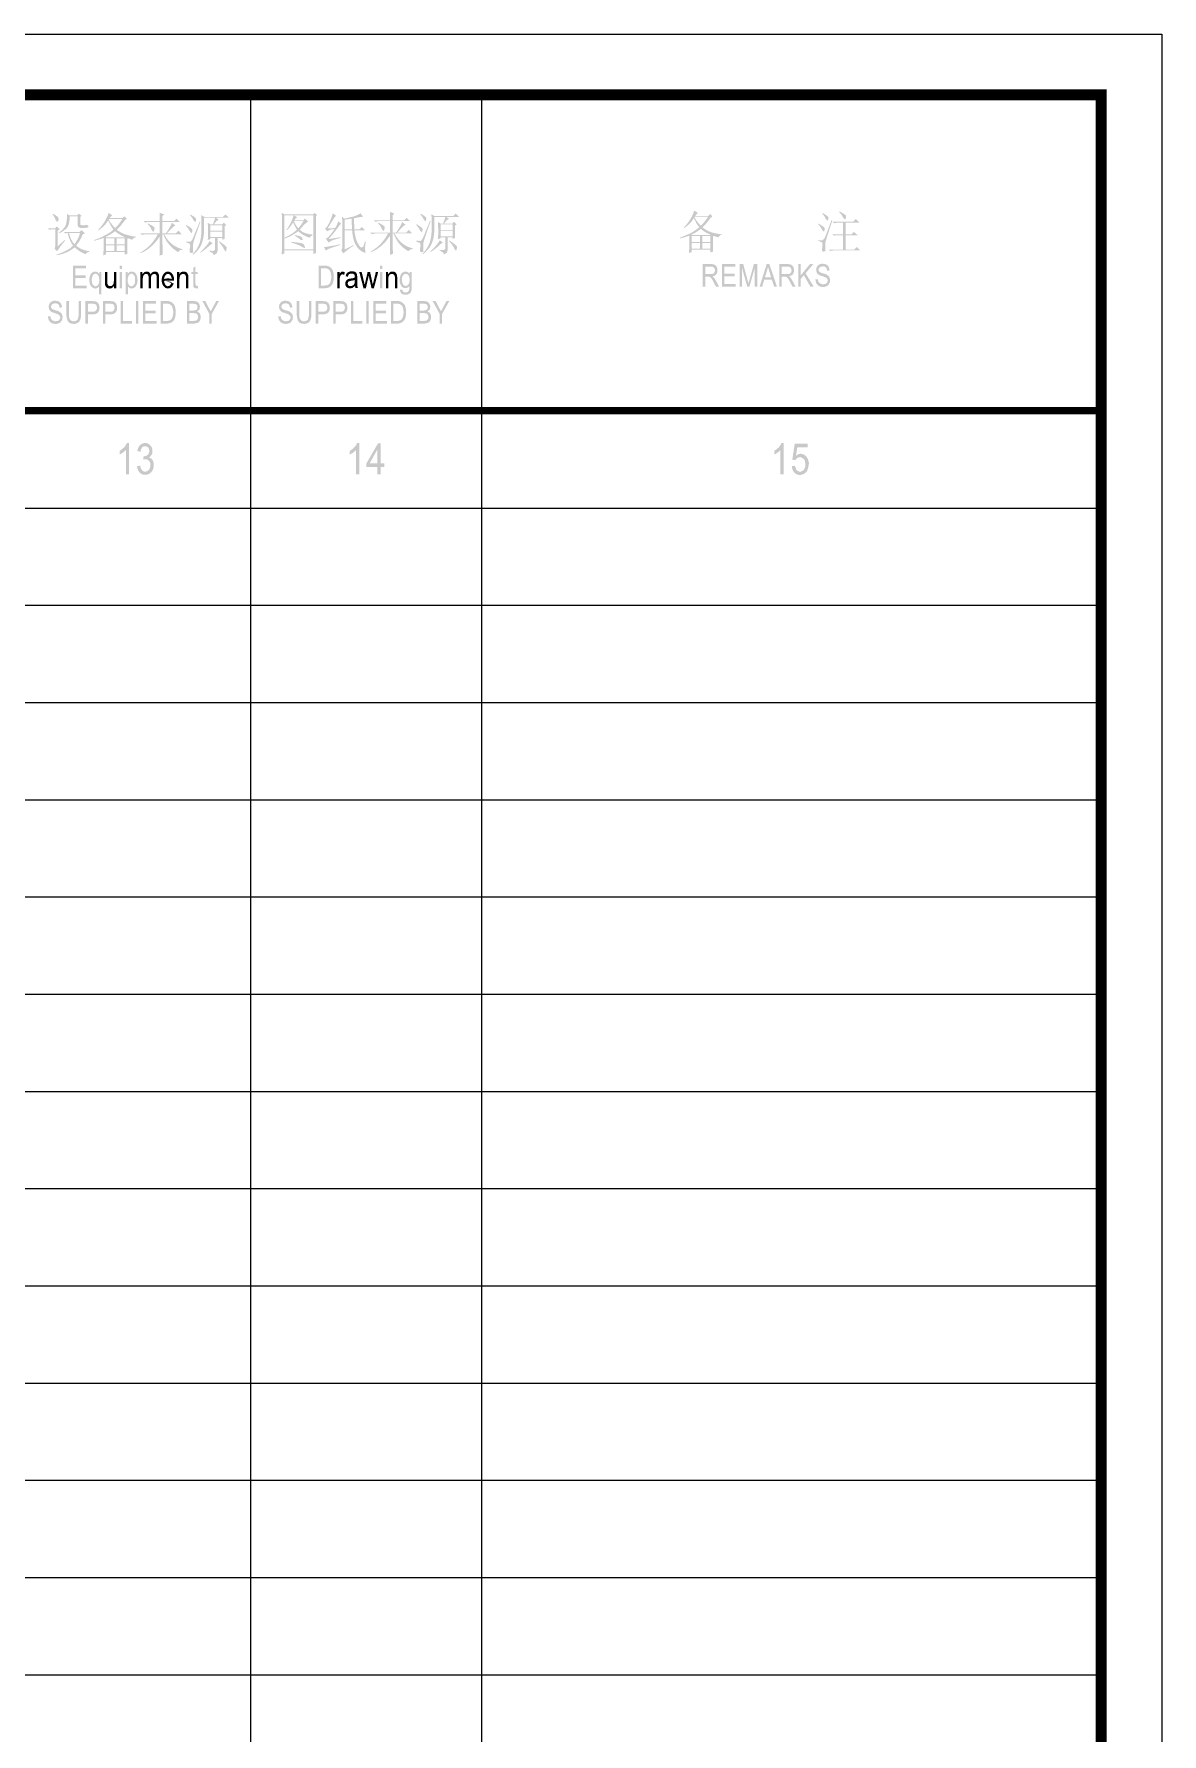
# Model space of a CAD drawing. Header units: millimetres. Extents: x -13522 to 42264, y -29520 to 1704.
# Drawn here: x 32978 to 42264, y -13807 to 180 of the extents above; entities that cross this region are included whole.
import ezdxf
from ezdxf.enums import TextEntityAlignment as Align

# ---------------------------------------------------------------- set-up
doc = ezdxf.new("R2010")
doc.units = ezdxf.units.MM
doc.layers.add('0DataFlow-NsEquipFrame', color=30, linetype='Continuous')
doc.styles.add('TitleText', font='arial.ttf')

# ---------------------------------------------------------------- blocks, each defined once
blk = doc.blocks.new('lowcasee')
h = blk.add_hatch(color=256)
edge = h.paths.add_edge_path()
edge.add_ellipse((0.15, 0.67), major_axis=(0, 0.699), ratio=0.736145, start_angle=265.2315, end_angle=607.6298)
edge.add_line((0.62, 0.4), (0.43, 0.43))
edge.add_ellipse((0.15, 0.67), major_axis=(0, 0.511), ratio=0.63735, start_angle=96.5356, end_angle=242.344, ccw=False)
edge.add_line((-0.18, 0.61), (0.66, 0.61))
edge = h.paths.add_edge_path(flags=16)
edge.add_ellipse((0.15, 0.67), major_axis=(0, 0.511), ratio=0.63735, start_angle=-75.3109, end_angle=75.3109, ccw=False)
edge.add_line((0.46, 0.8), (-0.17, 0.8))
blk = doc.blocks.new('lowcaset')
at = {"lineweight": 18}
blk.add_hatch(color=256, dxfattribs=at).paths.add_polyline_path([(0.23, 1.34), (0.04, 1.34), (0.04, 1.81), (-0.15, 1.67), (-0.15, 1.34), (-0.29, 1.34), (-0.29, 1.16), (-0.15, 1.16), (-0.15, 0.39), (-0.15, 0.35), (-0.14, 0.21), (-0.13, 0.13), (-0.12, 0.1), (-0.05, 0.02), (0.01, 0), (0.12, -0.02), (0.16, -0.02), (0.26, 0), (0.23, 0.2), (0.15, 0.19), (0.08, 0.21), (0.05, 0.26), (0.04, 0.38), (0.04, 1.16), (0.23, 1.16)])
blk = doc.blocks.new('lowcasen')
at = {"lineweight": 18}
blk.add_hatch(color=256, dxfattribs=at).paths.add_polyline_path([(0.19, 0.73), (0.19, 0.77), (0.21, 0.9), (0.24, 1.01), (0.28, 1.08), (0.31, 1.11), (0.4, 1.16), (0.5, 1.17), (0.54, 1.17), (0.63, 1.13), (0.65, 1.12), (0.71, 1.02), (0.73, 0.95), (0.73, 0.82), (0.73, 0), (0.93, 0), (0.93, 0.82), (0.92, 0.95), (0.92, 1.04), (0.9, 1.11), (0.85, 1.21), (0.82, 1.26), (0.73, 1.33), (0.64, 1.36), (0.54, 1.37), (0.5, 1.37), (0.4, 1.35), (0.31, 1.31), (0.24, 1.24), (0.17, 1.15), (0.17, 1.34), (0, 1.34), (0, 0), (0.19, 0)])
blk = doc.blocks.new('lowcasem')
at = {"lineweight": 18}
blk.add_hatch(color=256, dxfattribs=at).paths.add_polyline_path([(1.05, 1.15), (1.15, 1.17), (1.17, 1.17), (1.27, 1.14), (1.33, 1.04), (1.35, 0.98), (1.35, 0.84), (1.35, 0), (1.54, 0), (1.54, 0.92), (1.54, 0.94), (1.53, 1.07), (1.5, 1.18), (1.45, 1.26), (1.39, 1.32), (1.3, 1.36), (1.19, 1.37), (1.16, 1.37), (1.07, 1.35), (0.98, 1.3), (0.91, 1.23), (0.84, 1.14), (0.8, 1.23), (0.73, 1.31), (0.72, 1.32), (0.63, 1.36), (0.52, 1.37), (0.51, 1.37), (0.41, 1.35), (0.32, 1.31), (0.24, 1.24), (0.17, 1.15), (0.17, 1.34), (0, 1.34), (0, 0), (0.2, 0), (0.2, 0.69), (0.2, 0.75), (0.21, 0.88), (0.23, 0.98), (0.26, 1.04), (0.33, 1.12), (0.38, 1.15), (0.48, 1.17), (0.56, 1.16), (0.63, 1.1), (0.67, 1), (0.68, 0.87), (0.68, 0), (0.87, 0), (0.87, 0.78), (0.88, 0.88), (0.9, 1), (0.95, 1.08), (0.97, 1.1)])
blk = doc.blocks.new('lowcasep')
at = {"lineweight": 18}
h = blk.add_hatch(color=256, dxfattribs=at)
h.paths.add_polyline_path([(0.9, 1.11), (0.84, 1.21), (0.77, 1.28), (0.71, 1.32), (0.61, 1.36), (0.51, 1.37), (0.41, 1.36), (0.32, 1.32), (0.25, 1.26), (0.18, 1.17), (0.18, 1.34), (0, 1.34), (0, -0.51), (0.2, -0.51), (0.2, 0.14), (0.24, 0.09), (0.32, 0.02), (0.39, -0.01), (0.49, -0.03), (0.56, -0.02), (0.65, 0), (0.75, 0.06), (0.81, 0.12), (0.88, 0.2), (0.93, 0.31), (0.94, 0.33), (0.97, 0.44), (0.99, 0.55), (0.99, 0.68), (0.99, 0.68), (0.98, 0.81), (0.97, 0.92), (0.93, 1.03)])
h.paths.add_polyline_path([(0.73, 1.03), (0.76, 0.93), (0.79, 0.82), (0.79, 0.68), (0.79, 0.6), (0.78, 0.47), (0.75, 0.37), (0.7, 0.29), (0.66, 0.23), (0.58, 0.18), (0.48, 0.16), (0.43, 0.16), (0.34, 0.2), (0.27, 0.28), (0.25, 0.31), (0.21, 0.41), (0.18, 0.52), (0.18, 0.66), (0.18, 0.74), (0.2, 0.87), (0.23, 0.97), (0.27, 1.06), (0.32, 1.11), (0.4, 1.17), (0.49, 1.19), (0.54, 1.19), (0.63, 1.15), (0.7, 1.06)], flags=16)
blk = doc.blocks.new('lowcasei')
at = {"lineweight": 18}
h = blk.add_hatch(color=256, dxfattribs=at)
h.paths.add_polyline_path([(0.19, 1.34), (0, 1.34), (0, 0), (0.19, 0)])
h.paths.add_polyline_path([(0.19, 1.85), (0, 1.85), (0, 1.59), (0.19, 1.59)])
blk = doc.blocks.new('lowcaseu')
at = {"lineweight": 18}
blk.add_hatch(color=256, dxfattribs=at).paths.add_polyline_path([(-0.05, 1.34), (-0.24, 1.34), (-0.24, 0.51), (-0.24, 0.4), (-0.23, 0.3), (-0.22, 0.23), (-0.17, 0.13), (-0.13, 0.08), (-0.04, 0.01), (0.04, -0.02), (0.15, -0.03), (0.18, -0.03), (0.28, -0.01), (0.37, 0.04), (0.44, 0.1), (0.51, 0.2), (0.51, 0), (0.68, 0), (0.68, 1.34), (0.49, 1.34), (0.49, 0.62), (0.49, 0.59), (0.48, 0.46), (0.46, 0.36), (0.42, 0.3), (0.35, 0.22), (0.28, 0.18), (0.18, 0.17), (0.13, 0.17), (0.04, 0.22), (0.01, 0.25), (-0.04, 0.36), (-0.04, 0.36), (-0.05, 0.45), (-0.05, 0.6)])
blk = doc.blocks.new('lowcaseq')
at = {"lineweight": 18}
h = blk.add_hatch(color=256, dxfattribs=at)
h.paths.add_polyline_path([(0, 1.34), (-0.17, 1.34), (-0.17, 1.16), (-0.18, 1.16), (-0.24, 1.25), (-0.32, 1.32), (-0.41, 1.36), (-0.51, 1.37), (-0.57, 1.37), (-0.66, 1.34), (-0.75, 1.29), (-0.81, 1.24), (-0.88, 1.15), (-0.93, 1.04), (-0.93, 1.03), (-0.96, 0.92), (-0.98, 0.81), (-0.99, 0.68), (-0.98, 0.58), (-0.97, 0.45), (-0.94, 0.34), (-0.9, 0.25), (-0.84, 0.16), (-0.76, 0.08), (-0.68, 0.02), (-0.59, -0.02), (-0.49, -0.03), (-0.41, -0.02), (-0.32, 0.02), (-0.26, 0.06), (-0.19, 0.14), (-0.19, -0.51), (0, -0.51)])
h.paths.add_polyline_path([(-0.17, 0.65), (-0.18, 0.6), (-0.19, 0.47), (-0.22, 0.36), (-0.26, 0.28), (-0.3, 0.24), (-0.38, 0.18), (-0.48, 0.16), (-0.53, 0.16), (-0.62, 0.21), (-0.7, 0.29), (-0.72, 0.32), (-0.76, 0.42), (-0.78, 0.54), (-0.79, 0.67), (-0.79, 0.75), (-0.77, 0.88), (-0.74, 0.98), (-0.7, 1.07), (-0.67, 1.11), (-0.58, 1.17), (-0.49, 1.19), (-0.43, 1.18), (-0.34, 1.14), (-0.27, 1.06), (-0.24, 1.01), (-0.2, 0.91), (-0.18, 0.79)], flags=16)
blk = doc.blocks.new('upcasek')
blk.add_hatch(color=256).paths.add_polyline_path([(0.2, 1.85), (0, 1.85), (0, 0), (0.2, 0), (0.2, 0.64), (0.45, 0.94), (0.99, 0), (1.26, 0), (0.59, 1.1), (1.23, 1.85), (0.95, 1.85), (0.2, 0.93)])
blk = doc.blocks.new('upcasea')
h = blk.add_hatch(color=256)
h.paths.add_polyline_path([(0.8, 1.85), (0.58, 1.85), (0, 0), (0.21, 0), (0.37, 0.56), (1.01, 0.56), (1.19, 0), (1.42, 0)])
h.paths.add_polyline_path([(0.95, 0.76), (0.43, 0.76), (0.6, 1.3), (0.69, 1.62), (0.79, 1.27)], flags=16)
blk = doc.blocks.new('upcaser')
h = blk.add_hatch(color=256)
h.paths.add_polyline_path([(1.21, 1.34, 0.276716), (0.98, 1.8, 0.100846), (0.67, 1.85), (0, 1.85), (0, 0), (0.2, 0), (0.2, 0.82), (0.43, 0.82, -0.267774), (0.7, 0.69), (0.78, 0.57), (1.08, 0), (1.34, 0), (1.07, 0.5), (0.97, 0.67, 0.106923), (0.79, 0.84, 0.413625)])
h.paths.add_polyline_path([(0.2, 1.64), (0.68, 1.65, -0.261233), (0.96, 1.51, -0.325076), (0.92, 1.11, -0.175589), (0.64, 1.03), (0.2, 1.03)], flags=16)
blk = doc.blocks.new('Upcasey')
blk.add_hatch(color=256).paths.add_polyline_path([(0.79, 1.85), (0.56, 1.85), (0.11, 1), (-0.34, 1.86), (-0.58, 1.86), (0, 0.79), (0, 0), (0.2, 0), (0.2, 0.79)])
blk = doc.blocks.new('upcaseb')
at = {"lineweight": 18}
h = blk.add_hatch(color=256, dxfattribs=at)
h.paths.add_polyline_path([(1.07, 1.44), (1.01, 1.63), (0.99, 1.66), (0.84, 1.8), (0.79, 1.82), (0.57, 1.85), (0, 1.85), (0, 0), (0.58, 0), (0.71, 0.01), (0.89, 0.06), (0.95, 0.09), (1.08, 0.24), (1.11, 0.33), (1.15, 0.54), (1.14, 0.64), (1.07, 0.82), (1.03, 0.88), (0.86, 0.98), (0.88, 1), (1.02, 1.15), (1.04, 1.18), (1.07, 1.38)])
h.paths.add_polyline_path([(0.21, 1.63), (0.51, 1.63), (0.55, 1.63), (0.73, 1.61), (0.84, 1.52), (0.88, 1.35), (0.84, 1.18), (0.71, 1.09), (0.53, 1.07), (0.21, 1.07)], flags=16)
h.paths.add_polyline_path([(0.21, 0.86), (0.55, 0.86), (0.59, 0.86), (0.78, 0.82), (0.89, 0.71), (0.94, 0.54), (0.89, 0.35), (0.77, 0.24), (0.58, 0.22), (0.21, 0.22)], flags=16)
blk = doc.blocks.new('upcased')
h = blk.add_hatch(color=256)
h.paths.add_polyline_path([(0.55, 1.85), (0, 1.85), (0, 0), (0.55, 0, 0.388511), (1.22, 0.58, 0.108545), (1.22, 1.28, 0.388511)])
h.paths.add_polyline_path([(0.93, 0.4, -0.258847), (0.52, 0.22), (0.2, 0.22), (0.2, 1.63), (0.52, 1.63, -0.258847), (0.93, 1.45, -0.225946)], flags=16)
blk = doc.blocks.new('upcasee')
blk.add_hatch(color=256).paths.add_polyline_path([(0.2, 1.63), (1.09, 1.63), (1.09, 1.85), (0, 1.85), (0, 0), (1.13, 0), (1.13, 0.22), (0.2, 0.22), (0.2, 0.85), (1.04, 0.85), (1.04, 1.06), (0.2, 1.07)])
blk = doc.blocks.new('upcasei')
blk.add_hatch(color=256).paths.add_polyline_path([(0.2, 1.85), (0, 1.85), (0, 0), (0.2, 0)])
blk = doc.blocks.new('upcasel')
blk.add_hatch(color=256).paths.add_polyline_path([(0.2, 1.85), (0, 1.85), (0, 0), (0.94, 0), (0.94, 0.22), (0.2, 0.22)])
blk = doc.blocks.new('upcasep')
h = blk.add_hatch(color=256)
h.paths.add_polyline_path([(1.14, 1.47), (1.08, 1.63), (1.02, 1.71), (0.87, 1.82), (0.78, 1.83), (0.57, 1.85), (0, 1.85), (0, 0), (0.2, 0), (0.2, 0.75), (0.59, 0.75), (0.73, 0.76), (0.91, 0.81), (1.03, 0.91), (1.07, 0.96), (1.14, 1.12), (1.16, 1.31)])
h.paths.add_polyline_path([(0.95, 1.31), (0.94, 1.21), (0.87, 1.06), (0.79, 1), (0.59, 0.97), (0.2, 0.97), (0.2, 1.63), (0.59, 1.63), (0.64, 1.63), (0.81, 1.6), (0.91, 1.5), (0.91, 1.49)], flags=16)
blk = doc.blocks.new('upcaseu')
blk.add_hatch(color=256).paths.add_polyline_path([(0.81, 1.85), (0.61, 1.85), (0.61, 0.78), (0.61, 0.63), (0.57, 0.44), (0.52, 0.31), (0.4, 0.22), (0.19, 0.18), (-0.02, 0.25), (-0.14, 0.42), (-0.17, 0.56), (-0.18, 0.78), (-0.18, 1.85), (-0.38, 1.85), (-0.38, 0.78), (-0.38, 0.64), (-0.35, 0.44), (-0.3, 0.27), (-0.23, 0.15), (-0.14, 0.06), (0.02, -0.01), (0.22, -0.03), (0.41, -0.01), (0.57, 0.07), (0.68, 0.17), (0.76, 0.34), (0.78, 0.39), (0.81, 0.57), (0.81, 0.78)])
blk = doc.blocks.new('upcases')
blk.add_hatch(color=256).paths.add_polyline_path([(0.63, 1.7), (0.49, 1.82), (0.38, 1.86), (0.19, 1.88), (0.12, 1.88), (-0.06, 1.84), (-0.21, 1.74), (-0.23, 1.71), (-0.32, 1.56), (-0.35, 1.37), (-0.34, 1.33), (-0.3, 1.15), (-0.28, 1.12), (-0.16, 0.99), (-0.06, 0.93), (0.15, 0.86), (0.32, 0.8), (0.46, 0.74), (0.57, 0.64), (0.61, 0.5), (0.6, 0.43), (0.51, 0.28), (0.42, 0.22), (0.23, 0.19), (0.18, 0.19), (0.01, 0.24), (-0.01, 0.25), (-0.15, 0.38), (-0.17, 0.42), (-0.21, 0.61), (-0.41, 0.6), (-0.39, 0.45), (-0.34, 0.28), (-0.23, 0.14), (-0.14, 0.06), (0.02, -0.01), (0.21, -0.03), (0.36, -0.02), (0.53, 0.04), (0.61, 0.09), (0.73, 0.24), (0.77, 0.34), (0.8, 0.52), (0.79, 0.63), (0.73, 0.8), (0.67, 0.87), (0.52, 0.99), (0.42, 1.03), (0.2, 1.09), (0.04, 1.15), (-0.09, 1.22), (-0.09, 1.22), (-0.16, 1.39), (-0.15, 1.44), (-0.06, 1.59), (0, 1.63), (0.19, 1.66), (0.3, 1.66), (0.46, 1.58), (0.51, 1.5), (0.56, 1.31), (0.75, 1.33), (0.74, 1.45), (0.68, 1.62)])
blk = doc.blocks.new('upcasem')
blk.add_hatch(color=256).paths.add_polyline_path([(0.3, 1.85), (0, 1.85), (0, 0), (0.19, 0), (0.19, 1.57), (0.63, 0), (0.81, 0), (1.25, 1.55), (1.25, 0), (1.45, 0), (1.45, 1.85), (1.18, 1.85), (0.73, 0.26)])
blk = doc.blocks.new('lowcasea')
at = {"lineweight": 18}
h = blk.add_hatch(color=256, dxfattribs=at)
h.paths.add_polyline_path([(0.79, 0.87), (0.79, 0.98), (0.78, 1.07), (0.77, 1.13), (0.72, 1.23), (0.68, 1.27), (0.59, 1.33), (0.56, 1.34), (0.46, 1.36), (0.35, 1.37), (0.28, 1.37), (0.18, 1.35), (0.09, 1.32), (0.09, 1.32), (-0.01, 1.26), (-0.08, 1.19), (-0.09, 1.18), (-0.13, 1.08), (-0.16, 0.96), (0.03, 0.93), (0.06, 1.05), (0.12, 1.13), (0.21, 1.17), (0.32, 1.18), (0.36, 1.18), (0.47, 1.16), (0.54, 1.11), (0.58, 1.04), (0.6, 0.91), (0.59, 0.85), (0.56, 0.84), (0.48, 0.81), (0.38, 0.79), (0.25, 0.77), (0.17, 0.76), (0.08, 0.74), (0.03, 0.72), (-0.06, 0.66), (-0.1, 0.63), (-0.16, 0.53), (-0.18, 0.47), (-0.2, 0.35), (-0.19, 0.27), (-0.16, 0.17), (-0.1, 0.08), (-0.09, 0.07), (-0.01, 0.01), (0.08, -0.02), (0.19, -0.03), (0.21, -0.03), (0.31, -0.02), (0.41, 0.01), (0.44, 0.03), (0.52, 0.09), (0.61, 0.17), (0.62, 0.11), (0.65, 0), (0.85, 0), (0.83, 0.05), (0.8, 0.16), (0.8, 0.18), (0.79, 0.27), (0.79, 0.39), (0.79, 0.56)])
h.paths.add_polyline_path([(0.59, 0.67), (0.59, 0.59), (0.59, 0.46), (0.56, 0.36), (0.52, 0.28), (0.44, 0.21), (0.43, 0.2), (0.34, 0.16), (0.24, 0.15), (0.15, 0.16), (0.07, 0.21), (0.04, 0.25), (0.01, 0.36), (0.04, 0.47), (0.11, 0.54), (0.17, 0.56), (0.28, 0.59), (0.3, 0.59), (0.42, 0.61), (0.52, 0.64)], flags=16)
blk = doc.blocks.new('lowcaseg')
at = {"lineweight": 18}
h = blk.add_hatch(color=256, dxfattribs=at)
h.paths.add_polyline_path([(0.5, 1.34), (0.33, 1.34), (0.33, 1.18), (0.26, 1.26), (0.18, 1.32), (0.09, 1.36), (-0.01, 1.37), (-0.09, 1.36), (-0.18, 1.33), (-0.27, 1.28), (-0.33, 1.23), (-0.39, 1.14), (-0.44, 1.03), (-0.47, 0.92), (-0.49, 0.8), (-0.5, 0.68), (-0.5, 0.63), (-0.49, 0.51), (-0.46, 0.4), (-0.42, 0.3), (-0.37, 0.2), (-0.36, 0.18), (-0.29, 0.1), (-0.21, 0.05), (-0.11, 0.01), (-0.01, 0), (0.06, 0.01), (0.15, 0.04), (0.23, 0.09), (0.31, 0.17), (0.31, 0.1), (0.3, -0.03), (0.29, -0.12), (0.26, -0.21), (0.19, -0.3), (0.1, -0.34), (-0.02, -0.36), (-0.13, -0.34), (-0.21, -0.29), (-0.24, -0.26), (-0.27, -0.14), (-0.46, -0.11), (-0.46, -0.14), (-0.45, -0.26), (-0.41, -0.36), (-0.34, -0.44), (-0.3, -0.46), (-0.22, -0.51), (-0.12, -0.53), (-0.01, -0.54), (0.09, -0.54), (0.19, -0.51), (0.28, -0.47), (0.32, -0.44), (0.4, -0.36), (0.45, -0.26), (0.47, -0.2), (0.49, -0.1), (0.5, 0.03), (0.5, 0.18)])
h.paths.add_polyline_path([(0.31, 0.5), (0.28, 0.39), (0.23, 0.31), (0.19, 0.26), (0.11, 0.21), (0.01, 0.19), (-0.05, 0.19), (-0.14, 0.23), (-0.21, 0.31), (-0.23, 0.34), (-0.27, 0.44), (-0.29, 0.55), (-0.3, 0.69), (-0.3, 0.74), (-0.29, 0.87), (-0.26, 0.97), (-0.21, 1.06), (-0.17, 1.11), (-0.09, 1.16), (0.01, 1.18), (0.07, 1.18), (0.15, 1.14), (0.23, 1.06), (0.25, 1.03), (0.29, 0.94), (0.32, 0.82), (0.32, 0.69), (0.32, 0.63)], flags=16)
blk = doc.blocks.new('lowcaser')
at = {"lineweight": 18}
blk.add_hatch(color=256, dxfattribs=at).paths.add_polyline_path([(0.41, 1.14), (0.46, 1.13), (0.55, 1.09), (0.62, 1.3), (0.61, 1.3), (0.51, 1.35), (0.42, 1.37), (0.39, 1.37), (0.3, 1.33), (0.24, 1.26), (0.18, 1.14), (0.18, 1.34), (0, 1.34), (0, 0), (0.19, 0), (0.19, 0.7), (0.19, 0.73), (0.2, 0.85), (0.23, 0.97), (0.24, 1), (0.3, 1.09), (0.32, 1.11)])
blk = doc.blocks.new('lowcasew')
at = {"lineweight": 18}
blk.add_hatch(color=256, dxfattribs=at).paths.add_polyline_path([(0.16, 0.55), (0.34, 1.34), (0.54, 1.34), (0.71, 0.56), (0.77, 0.31), (0.83, 0.57), (1.02, 1.34), (1.21, 1.34), (0.86, 0), (0.66, 0), (0.48, 0.8), (0.43, 1.03), (0.2, 0), (0, 0), (-0.35, 1.34), (-0.15, 1.34), (0.03, 0.57), (0.1, 0.28), (0.11, 0.34), (0.14, 0.48)])
blk = doc.blocks.new('eqptxt')
at = {"lineweight": 18}
h = blk.add_hatch(color=256, dxfattribs=at)
h.paths.add_polyline_path([(331.6, 281.26), (331.4, 281.29), (331.21, 281.25), (331.13, 281.25), (330.97, 281.31), (330.95, 281.38), (330.95, 281.95), (331.07, 282.04), (330.83, 282.23), (330.7, 282.08), (330.06, 282.08), (329.85, 282.2), (329.85, 281.99), (329.85, 281.78), (329.83, 281.59), (329.79, 281.38), (329.78, 281.31), (329.71, 281.17), (329.6, 281.03), (329.45, 280.87), (329.26, 280.71), (329.18, 280.65), (329.21, 280.61), (329.43, 280.72), (329.62, 280.84), (329.77, 280.97), (329.89, 281.1), (329.92, 281.16), (329.99, 281.31), (330.04, 281.5), (330.07, 281.71), (330.08, 281.96), (330.07, 282.01), (330.73, 282.01), (330.73, 281.29), (330.79, 281.12), (330.96, 281.05), (330.98, 281.05), (331.22, 281.05), (331.5, 281.06), (331.62, 281.11), (331.62, 281.11)])
h.paths.add_polyline_path([(329.01, 281.17), (328.88, 281.01), (328.28, 281.01), (328.4, 280.89), (328.6, 280.93), (328.7, 280.93), (328.9, 280.93), (328.9, 279.54), (328.85, 279.34), (328.85, 279.34), (329.04, 279.13), (329.16, 279.29), (329.28, 279.47), (329.33, 279.53), (329.44, 279.68), (329.57, 279.84), (329.72, 280.01), (329.67, 280.05), (329.1, 279.54), (329.1, 280.83), (329.27, 280.95)])
h.paths.add_polyline_path([(329.14, 281.89), (329.1, 281.95), (328.97, 282.06), (328.77, 282.18), (328.72, 282.2), (328.67, 282.16), (328.81, 281.96), (328.9, 281.79), (328.92, 281.71), (329.03, 281.55), (329.07, 281.56), (329.19, 281.71)])
h.paths.add_polyline_path([(331.15, 280.52), (331.33, 280.59), (331.07, 280.87), (330.89, 280.71), (329.6, 280.71), (329.72, 280.59), (329.92, 280.64), (329.97, 280.42), (330.03, 280.22), (330.11, 280.03), (330.2, 279.84), (330.3, 279.67), (330.36, 279.59), (330.24, 279.48), (330.11, 279.37), (329.95, 279.27), (329.77, 279.17), (329.58, 279.08), (329.36, 278.98), (329.13, 278.89), (328.98, 278.84), (329.01, 278.8), (329.22, 278.84), (329.43, 278.89), (329.62, 278.96), (329.81, 279.03), (330, 279.12), (330.18, 279.23), (330.35, 279.34), (330.49, 279.45), (330.65, 279.31), (330.81, 279.19), (330.99, 279.08), (331.17, 278.98), (331.36, 278.9), (331.4, 278.89), (331.48, 279.01), (331.7, 279.09), (331.71, 279.1), (331.71, 279.14), (331.5, 279.17), (331.29, 279.22), (331.1, 279.29), (330.92, 279.38), (330.75, 279.48), (330.61, 279.59), (330.73, 279.74), (330.85, 279.9), (330.95, 280.08), (331.05, 280.27), (331.13, 280.48)])
h.paths.add_polyline_path([(330.02, 280.63), (330.01, 280.64), (330.94, 280.64), (330.88, 280.45), (330.81, 280.26), (330.71, 280.08), (330.6, 279.89), (330.48, 279.71), (330.37, 279.83), (330.28, 279.98), (330.18, 280.16), (330.1, 280.38)], flags=16)
h = blk.add_hatch(color=256, dxfattribs=at)
h.paths.add_polyline_path([(334.79, 281.8), (334.58, 282), (334.43, 281.86), (333.37, 281.86), (333.48, 282), (333.6, 282.08), (333.29, 282.29), (333.23, 282.11), (333.14, 281.92), (333.04, 281.72), (332.99, 281.62), (332.88, 281.44), (332.76, 281.28), (332.63, 281.12), (332.48, 280.96), (332.44, 280.92), (332.45, 280.86), (332.62, 280.97), (332.78, 281.1), (332.93, 281.24), (333.07, 281.4), (333.19, 281.57), (333.26, 281.66), (333.35, 281.46), (333.45, 281.27), (333.55, 281.1), (333.67, 280.93), (333.69, 280.92), (333.55, 280.79), (333.38, 280.67), (333.19, 280.55), (333.11, 280.5), (332.96, 280.42), (332.79, 280.33), (332.61, 280.25), (332.39, 280.16), (332.16, 280.07), (332.09, 280.05), (332.11, 279.99), (332.32, 280.05), (332.52, 280.11), (332.72, 280.17), (332.87, 280.23), (332.87, 279.39), (332.87, 279.21), (332.86, 279), (332.85, 278.79), (333.08, 278.87), (333.08, 279.06), (334.61, 279.06), (334.61, 278.86), (334.84, 278.91), (334.83, 279.12), (334.82, 279.33), (334.82, 279.36), (334.82, 280.14), (334.88, 280.2), (335.05, 280.14), (335.24, 280.08), (335.37, 280.22), (335.54, 280.29), (335.54, 280.33), (335.33, 280.35), (335.12, 280.39), (334.92, 280.44), (334.72, 280.5), (334.53, 280.56), (334.34, 280.65), (334.16, 280.76), (333.98, 280.88), (333.96, 280.9), (334.08, 281.02), (334.21, 281.15), (334.34, 281.31), (334.49, 281.49), (334.63, 281.69), (334.64, 281.71)])
h.paths.add_polyline_path([(333.3, 281.74), (333.33, 281.78), (334.42, 281.78), (334.29, 281.59), (334.17, 281.42), (334.04, 281.26), (333.9, 281.11), (333.82, 281.04), (333.68, 281.18), (333.56, 281.34), (333.43, 281.51), (333.32, 281.7)], flags=16)
h.paths.add_polyline_path([(333.82, 280.78), (333.98, 280.65), (334.15, 280.54), (334.33, 280.43), (334.52, 280.33), (334.63, 280.29), (334.58, 280.27), (333.09, 280.27), (333.05, 280.3), (333.23, 280.4), (333.42, 280.5), (333.59, 280.61), (333.76, 280.73)], flags=16)
h.paths.add_polyline_path([(333.76, 280.2), (333.76, 279.69), (333.08, 279.69), (333.08, 280.2)], flags=17)
h.paths.add_polyline_path([(333.96, 280.2), (334.61, 280.2), (334.61, 279.69), (333.96, 279.69)], flags=17)
h.paths.add_polyline_path([(333.76, 279.62), (333.76, 279.14), (333.08, 279.14), (333.08, 279.62)], flags=16)
h.paths.add_polyline_path([(333.96, 279.62), (334.61, 279.62), (334.61, 279.14), (333.96, 279.14)], flags=16)
h = blk.add_hatch(color=256, dxfattribs=at)
h.paths.add_polyline_path([(337.72, 281.54), (339.14, 281.54), (338.87, 281.81), (338.67, 281.61), (337.72, 281.61), (337.72, 282.04), (337.88, 282.15), (337.48, 282.3), (337.5, 282), (337.5, 281.72), (337.5, 281.61), (336.16, 281.61), (336.28, 281.49), (336.56, 281.54), (336.58, 281.54), (337.5, 281.54), (337.5, 280.6), (335.88, 280.6), (336, 280.48), (336.28, 280.52), (336.3, 280.52), (337.34, 280.52), (337.19, 280.27), (337.03, 280.03), (336.85, 279.8), (336.66, 279.6), (336.46, 279.41), (336.24, 279.24), (336, 279.08), (335.9, 279.03), (335.92, 278.97), (336.18, 279.09), (336.42, 279.23), (336.64, 279.39), (336.85, 279.57), (337.05, 279.77), (337.24, 279.98), (337.41, 280.22), (337.5, 280.36), (337.5, 280.01), (337.5, 279.7), (337.5, 279.4), (337.49, 279.13), (337.49, 278.89), (337.48, 278.77), (337.74, 278.85), (337.74, 278.99), (337.73, 279.19), (337.73, 279.46), (337.72, 279.78), (337.72, 280.17), (337.72, 280.52), (337.8, 280.52), (337.9, 280.26), (338.03, 280.01), (338.18, 279.79), (338.36, 279.58), (338.56, 279.38), (338.79, 279.2), (339, 279.06), (339.18, 279.22), (339.36, 279.24), (339.36, 279.3), (339.09, 279.38), (338.84, 279.5), (338.61, 279.64), (338.4, 279.81), (338.21, 280), (338.04, 280.23), (337.9, 280.48), (337.88, 280.52), (339.32, 280.52), (339.04, 280.82), (338.83, 280.6), (338.08, 280.6), (338.27, 280.78), (338.47, 280.99), (338.67, 281.2), (338.81, 281.23), (338.5, 281.47), (338.39, 281.22), (338.25, 280.97), (338.08, 280.72), (338, 280.6), (337.72, 280.6)])
h.paths.add_polyline_path([(337.04, 281.11), (336.87, 281.24), (336.57, 281.4), (336.53, 281.42), (336.5, 281.37), (336.7, 281.14), (336.83, 280.9), (336.85, 280.85), (336.97, 280.72), (337.03, 280.79), (337.07, 281.06)], flags=17)
h = blk.add_hatch(color=256, dxfattribs=at)
h.paths.add_polyline_path([(340.36, 281.95), (340.08, 282.12), (340.02, 282.15), (339.99, 282.1), (340.19, 281.85), (340.29, 281.65), (340.44, 281.53), (340.45, 281.54), (340.5, 281.79)])
h.paths.add_polyline_path([(340.12, 281), (339.87, 281.18), (339.68, 281.29), (339.65, 281.24), (339.85, 280.98), (339.97, 280.77), (339.97, 280.76), (340.13, 280.61), (340.2, 280.85)])
h.paths.add_polyline_path([(340.27, 279.85), (340.3, 279.95), (340.35, 280.11), (340.43, 280.35), (340.53, 280.64), (340.66, 281.02), (340.81, 281.45), (340.84, 281.54), (340.78, 281.55), (340.6, 281.1), (340.45, 280.74), (340.33, 280.45), (340.24, 280.23), (340.18, 280.09), (340.15, 280.05), (340.01, 279.91), (339.75, 279.92), (339.66, 279.93), (339.66, 279.87), (339.94, 279.76), (339.97, 279.74), (340.01, 279.52), (339.97, 279.34), (339.97, 279.06), (340.07, 278.97), (340.25, 279.02), (340.23, 279.28), (340.23, 279.39), (340.24, 279.69)])
h.paths.add_polyline_path([(341.13, 280.54), (341.14, 280.72), (341.14, 280.99), (341.14, 281.27), (341.14, 281.57), (341.14, 281.87), (341.14, 281.89), (342.05, 281.89), (341.99, 281.65), (341.87, 281.35), (341.66, 281.35), (341.45, 281.47), (341.46, 281.18), (341.47, 280.89), (341.47, 280.76), (341.47, 280.48), (341.46, 280.19), (341.45, 280.06), (341.66, 280.12), (341.66, 280.21), (342.05, 280.21), (342.05, 279.26), (341.92, 279.15), (341.63, 279.17), (341.59, 279.18), (341.59, 279.12), (341.86, 278.98), (341.94, 278.81), (342.18, 278.94), (342.26, 279.18), (342.26, 279.2), (342.26, 280.21), (342.65, 280.21), (342.65, 280.07), (342.85, 280.15), (342.85, 280.28), (342.84, 280.52), (342.84, 280.9), (342.84, 281.2), (342.97, 281.27), (342.78, 281.49), (342.63, 281.35), (341.96, 281.35), (342.15, 281.59), (342.18, 281.63), (342.36, 281.73), (342.12, 281.89), (343.18, 281.89), (342.9, 282.16), (342.69, 281.96), (341.17, 281.96), (340.9, 282.1), (340.92, 281.88), (340.92, 281.61), (340.93, 281.29), (340.93, 281.02), (340.92, 280.69), (340.9, 280.39), (340.86, 280.12), (340.8, 279.87), (340.78, 279.82), (340.69, 279.58), (340.56, 279.34), (340.38, 279.1), (340.19, 278.87), (340.23, 278.83), (340.46, 279.03), (340.66, 279.25), (340.82, 279.47), (340.94, 279.7), (340.94, 279.72), (341.03, 279.98), (341.09, 280.26)])
h.paths.add_polyline_path([(341.66, 280.75), (342.65, 280.75), (342.65, 280.29), (341.66, 280.29)], flags=16)
h.paths.add_polyline_path([(341.66, 280.82), (341.66, 281.27), (342.65, 281.27), (342.65, 280.82)], flags=16)
h.paths.add_polyline_path([(341.86, 279.77), (341.59, 279.97), (341.52, 279.83), (341.38, 279.64), (341.17, 279.4), (340.9, 279.12), (340.83, 279.04), (340.86, 279.01), (341.13, 279.2), (341.35, 279.38), (341.47, 279.48), (341.69, 279.67)], flags=17)
h.paths.add_polyline_path([(342.99, 279.48), (342.85, 279.62), (342.61, 279.8), (342.39, 279.94), (342.36, 279.89), (342.58, 279.64), (342.73, 279.41), (342.79, 279.27), (342.92, 279.11), (342.97, 279.16), (343.01, 279.42)], flags=17)
h = blk.add_hatch(color=256, dxfattribs=at)
h.paths.add_polyline_path([(350.36, 282.02), (350.45, 282.11), (350.24, 282.29), (350.12, 282.16), (347.78, 282.16), (347.54, 282.29), (347.55, 281.99), (347.55, 281.73), (347.55, 279.47), (347.55, 279.18), (347.54, 278.9), (347.54, 278.86), (347.76, 278.95), (347.76, 279.2), (350.15, 279.2), (350.15, 278.89), (350.37, 279.01), (350.36, 279.28), (350.36, 279.55)])
h.paths.add_polyline_path([(350.15, 279.28), (347.76, 279.28), (347.76, 280.17), (348.04, 280.27), (348.3, 280.39), (348.54, 280.54), (348.78, 280.69), (348.9, 280.78), (349.11, 280.6), (349.34, 280.45), (349.6, 280.32), (349.82, 280.25), (349.99, 280.41), (350.09, 280.44), (350.09, 280.5), (349.78, 280.54), (349.5, 280.61), (349.25, 280.72), (349.05, 280.87), (349.02, 280.9), (349.23, 281.14), (349.4, 281.33), (349.42, 281.35), (349.64, 281.53), (349.72, 281.56), (349.46, 281.83), (349.33, 281.68), (348.58, 281.68), (348.7, 281.85), (348.82, 281.93), (348.54, 282.08), (348.51, 282.08), (348.45, 281.86), (348.33, 281.57), (348.2, 281.32), (348.06, 281.08), (347.93, 280.89), (347.97, 280.86), (348.16, 281.06), (348.34, 281.29), (348.48, 281.51), (348.58, 281.27), (348.73, 281.01), (348.79, 280.9), (348.6, 280.74), (348.39, 280.58), (348.14, 280.43), (347.86, 280.28), (347.76, 280.23), (347.76, 282.08), (348.51, 282.08), (348.54, 282.08), (350.15, 282.08)], flags=16)
h.paths.add_polyline_path([(349.33, 281.61), (349.16, 281.34), (348.99, 281.12), (348.9, 281.02), (348.75, 281.21), (348.6, 281.48), (348.54, 281.61)], flags=16)
h.paths.add_polyline_path([(349.18, 280.29), (349.28, 280.07), (349.28, 280.05), (349.14, 280.04), (349.11, 280.06), (348.92, 280.21), (348.63, 280.4), (348.64, 280.46), (348.95, 280.39), (349.16, 280.31)], flags=0)
h.paths.add_polyline_path([(349.36, 279.69), (349.46, 279.47), (349.44, 279.4), (349.25, 279.46), (349.18, 279.51), (348.98, 279.62), (348.69, 279.73), (348.33, 279.84), (348.33, 279.9), (348.44, 279.89), (348.79, 279.85), (349.07, 279.81), (349.25, 279.76)], flags=0)
h = blk.add_hatch(color=256, dxfattribs=at)
h.paths.add_polyline_path([(353.49, 281.5), (353.49, 281.79), (353.49, 281.85), (353.88, 281.92), (354.14, 281.96), (354.24, 281.97), (354.02, 282.25), (353.78, 282.11), (353.51, 282.01), (353.46, 281.99), (353.21, 281.93), (352.92, 281.86), (352.7, 281.81), (352.49, 281.98), (352.52, 281.7), (352.52, 281.57), (352.52, 279.38), (352.44, 279.19), (352.62, 278.95), (352.76, 279.08), (352.96, 279.25), (353.23, 279.44), (353.46, 279.59), (353.45, 279.64), (352.72, 279.28), (352.72, 280.84), (353.33, 280.84), (353.37, 280.5), (353.43, 280.2), (353.5, 279.94), (353.59, 279.73), (353.61, 279.7), (353.77, 279.44), (353.96, 279.24), (354.14, 279.11), (354.41, 278.99), (354.44, 279.04), (354.4, 279.31), (354.4, 279.37), (354.41, 279.62), (354.46, 279.9), (354.38, 279.92), (354.29, 279.6), (354.25, 279.5), (354.08, 279.43), (353.93, 279.58), (353.78, 279.83), (353.69, 280.03), (353.61, 280.29), (353.55, 280.6), (353.52, 280.84), (354.41, 280.84), (354.13, 281.13), (353.92, 280.92), (353.52, 280.92), (353.51, 281.22)])
h.paths.add_polyline_path([(352.72, 281.73), (352.99, 281.77), (353.28, 281.81), (353.29, 281.81), (353.3, 281.55), (353.31, 281.27), (353.32, 280.96), (353.33, 280.92), (352.72, 280.92)], flags=16)
h.paths.add_polyline_path([(352.42, 281.38), (352.44, 281.39), (352.19, 281.59), (352.07, 281.28), (351.95, 281.06), (351.94, 281.04), (351.31, 281), (351.49, 281.29), (351.64, 281.53), (351.75, 281.71), (351.92, 281.97), (352.01, 282.05), (351.75, 282.25), (351.67, 282.01), (351.57, 281.75), (351.45, 281.47), (351.26, 281.14), (351.12, 281.01), (351.1, 281.01), (351.27, 280.76), (351.49, 280.89), (351.74, 280.94), (351.89, 280.96), (351.66, 280.63), (351.48, 280.41), (351.36, 280.28), (351.35, 280.28), (351.18, 280.16), (351.39, 279.84), (351.57, 279.96), (351.81, 280.07), (352.12, 280.16), (352.37, 280.22), (352.36, 280.28), (351.4, 280.13), (351.57, 280.33), (351.75, 280.54), (351.94, 280.78), (352.03, 280.9), (352.26, 281.22)])
h.paths.add_polyline_path([(351.85, 279.49), (352.13, 279.58), (352.34, 279.64), (352.32, 279.7), (351.97, 279.62), (351.69, 279.57), (351.55, 279.55), (351.29, 279.5), (351.02, 279.46), (351.16, 279.19), (351.37, 279.31), (351.61, 279.41)])
h = blk.add_hatch(color=256, dxfattribs=at)
h.paths.add_polyline_path([(356.68, 281.61), (358.1, 281.61), (357.83, 281.87), (357.62, 281.68), (356.68, 281.68), (356.68, 282.11), (356.83, 282.22), (356.44, 282.37), (356.45, 282.07), (356.45, 281.79), (356.46, 281.68), (355.11, 281.68), (355.23, 281.56), (355.52, 281.61), (355.53, 281.61), (356.46, 281.61), (356.46, 280.66), (354.83, 280.66), (354.95, 280.54), (355.23, 280.59), (355.25, 280.59), (356.29, 280.59), (356.14, 280.33), (355.98, 280.09), (355.8, 279.87), (355.62, 279.66), (355.41, 279.48), (355.19, 279.31), (354.96, 279.15), (354.86, 279.1), (354.87, 279.04), (355.13, 279.16), (355.37, 279.3), (355.6, 279.46), (355.81, 279.64), (356.01, 279.83), (356.19, 280.05), (356.37, 280.29), (356.46, 280.43), (356.45, 280.08), (356.45, 279.76), (356.45, 279.46), (356.45, 279.2), (356.45, 278.95), (356.44, 278.83), (356.69, 278.92), (356.69, 279.06), (356.68, 279.26), (356.68, 279.52), (356.68, 279.85), (356.68, 280.23), (356.68, 280.59), (356.75, 280.59), (356.86, 280.33), (356.98, 280.08), (357.14, 279.85), (357.31, 279.64), (357.51, 279.45), (357.74, 279.27), (357.96, 279.13), (358.14, 279.29), (358.32, 279.31), (358.32, 279.37), (358.04, 279.45), (357.79, 279.56), (357.57, 279.7), (357.35, 279.87), (357.17, 280.07), (357, 280.29), (356.85, 280.54), (356.83, 280.59), (358.28, 280.59), (357.99, 280.89), (357.78, 280.66), (357.04, 280.66), (357.22, 280.85), (357.42, 281.06), (357.62, 281.26), (357.77, 281.29), (357.45, 281.53), (357.34, 281.28), (357.2, 281.04), (357.04, 280.79), (356.95, 280.66), (356.68, 280.66)])
h.paths.add_polyline_path([(355.99, 281.18), (355.83, 281.3), (355.52, 281.47), (355.48, 281.49), (355.46, 281.44), (355.66, 281.2), (355.78, 280.97), (355.8, 280.92), (355.93, 280.79), (355.98, 280.86), (356.02, 281.12)], flags=17)
h = blk.add_hatch(color=256, dxfattribs=at)
h.paths.add_polyline_path([(359.32, 282.01), (359.03, 282.19), (358.97, 282.22), (358.95, 282.17), (359.14, 281.91), (359.25, 281.71), (359.39, 281.59), (359.4, 281.61), (359.45, 281.86)])
h.paths.add_polyline_path([(359.07, 281.06), (358.83, 281.24), (358.64, 281.35), (358.6, 281.31), (358.81, 281.05), (358.93, 280.84), (358.93, 280.83), (359.08, 280.68), (359.15, 280.92)])
h.paths.add_polyline_path([(359.23, 279.92), (359.25, 280.01), (359.31, 280.18), (359.38, 280.41), (359.48, 280.71), (359.61, 281.08), (359.76, 281.51), (359.8, 281.61), (359.74, 281.62), (359.56, 281.17), (359.4, 280.8), (359.29, 280.51), (359.19, 280.29), (359.13, 280.16), (359.11, 280.11), (358.96, 279.98), (358.7, 279.99), (358.62, 279.99), (358.62, 279.93), (358.89, 279.82), (358.93, 279.8), (358.97, 279.58), (358.93, 279.41), (358.92, 279.12), (359.02, 279.04), (359.2, 279.08), (359.19, 279.34), (359.19, 279.46), (359.19, 279.76)])
h.paths.add_polyline_path([(360.08, 280.61), (360.1, 280.78), (360.1, 281.06), (360.1, 281.33), (360.1, 281.63), (360.1, 281.93), (360.1, 281.95), (361, 281.95), (360.94, 281.71), (360.83, 281.41), (360.61, 281.41), (360.41, 281.53), (360.41, 281.24), (360.42, 280.96), (360.42, 280.83), (360.42, 280.54), (360.41, 280.26), (360.41, 280.13), (360.61, 280.19), (360.61, 280.28), (361, 280.28), (361, 279.32), (360.87, 279.22), (360.59, 279.24), (360.54, 279.25), (360.54, 279.19), (360.81, 279.04), (360.9, 278.87), (361.13, 279.01), (361.21, 279.24), (361.21, 279.26), (361.21, 280.28), (361.6, 280.28), (361.6, 280.14), (361.81, 280.22), (361.8, 280.35), (361.79, 280.59), (361.79, 280.96), (361.79, 281.26), (361.93, 281.33), (361.73, 281.56), (361.58, 281.41), (360.91, 281.41), (361.1, 281.66), (361.14, 281.69), (361.32, 281.8), (361.08, 281.95), (362.13, 281.95), (361.85, 282.23), (361.64, 282.02), (360.12, 282.02), (359.86, 282.17), (359.87, 281.95), (359.88, 281.67), (359.88, 281.36), (359.88, 281.08), (359.88, 280.76), (359.85, 280.46), (359.81, 280.19), (359.75, 279.94), (359.74, 279.89), (359.64, 279.65), (359.51, 279.41), (359.34, 279.17), (359.14, 278.93), (359.19, 278.89), (359.42, 279.1), (359.62, 279.32), (359.78, 279.54), (359.89, 279.77), (359.9, 279.79), (359.99, 280.05), (360.05, 280.33)])
h.paths.add_polyline_path([(360.61, 280.82), (361.6, 280.82), (361.6, 280.35), (360.61, 280.35)], flags=16)
h.paths.add_polyline_path([(360.61, 280.89), (360.61, 281.33), (361.6, 281.33), (361.6, 280.89)], flags=16)
h.paths.add_polyline_path([(360.81, 279.84), (360.54, 280.04), (360.47, 279.9), (360.33, 279.71), (360.13, 279.47), (359.85, 279.18), (359.78, 279.11), (359.81, 279.07), (360.09, 279.27), (360.31, 279.44), (360.42, 279.55), (360.64, 279.74)], flags=17)
h.paths.add_polyline_path([(361.94, 279.55), (361.81, 279.68), (361.56, 279.87), (361.34, 280.01), (361.32, 279.96), (361.54, 279.7), (361.69, 279.48), (361.75, 279.34), (361.87, 279.18), (361.93, 279.23), (361.97, 279.49)], flags=17)
h = blk.add_hatch(color=256, dxfattribs=at)
h.paths.add_polyline_path([(382.34, 281.25), (382.52, 281.46), (382.71, 281.71), (382.86, 281.9), (383, 281.98), (382.8, 282.2), (382.65, 282.04), (381.59, 282.04), (381.7, 282.2), (381.82, 282.27), (381.5, 282.48), (381.41, 282.24), (381.29, 281.97), (381.2, 281.81), (381.05, 281.57), (380.88, 281.35), (380.68, 281.13), (380.65, 281.1), (380.67, 281.04), (380.9, 281.21), (381.11, 281.39), (381.3, 281.61), (381.46, 281.84), (381.47, 281.85), (381.6, 281.58), (381.74, 281.33), (381.91, 281.1), (381.7, 280.94), (381.46, 280.77), (381.32, 280.68), (381.12, 280.58), (380.87, 280.47), (380.59, 280.35), (380.31, 280.24), (380.32, 280.18), (380.62, 280.26), (380.89, 280.35), (381.09, 280.42), (381.09, 279.58), (381.08, 279.32), (381.07, 279.01), (381.07, 278.99), (381.29, 279.06), (381.29, 279.26), (382.83, 279.26), (382.83, 279.04), (383.05, 279.1), (383.04, 279.38), (383.04, 279.56), (383.04, 280.33), (383.1, 280.39), (383.35, 280.31), (383.46, 280.27), (383.65, 280.45), (383.75, 280.48), (383.75, 280.52), (383.47, 280.56), (383.19, 280.61), (382.93, 280.68), (382.67, 280.78), (382.42, 280.92), (382.17, 281.09)])
h.paths.add_polyline_path([(382.04, 281.22), (381.85, 281.42), (381.68, 281.65), (381.52, 281.91), (381.52, 281.93), (381.54, 281.97), (382.63, 281.97), (382.46, 281.71), (382.28, 281.49), (382.1, 281.29)], flags=16)
h.paths.add_polyline_path([(382.04, 280.97), (382.25, 280.8), (382.49, 280.65), (382.76, 280.52), (382.85, 280.48), (382.8, 280.47), (381.31, 280.47), (381.26, 280.49), (381.52, 280.62), (381.76, 280.77), (382, 280.94)], flags=16)
h.paths.add_polyline_path([(382.17, 280.39), (382.83, 280.39), (382.83, 279.88), (382.17, 279.88)], flags=17)
h.paths.add_polyline_path([(381.98, 280.39), (381.98, 279.88), (381.29, 279.88), (381.29, 280.39)], flags=17)
h.paths.add_polyline_path([(382.17, 279.81), (382.83, 279.81), (382.83, 279.33), (382.17, 279.33)], flags=16)
h.paths.add_polyline_path([(381.98, 279.81), (381.98, 279.33), (381.29, 279.33), (381.29, 279.81)], flags=16)
h = blk.add_hatch(color=256, dxfattribs=at)
h.paths.add_polyline_path([(392.55, 281.91), (392.41, 282.06), (392.13, 282.24), (392.07, 282.27), (392.04, 282.22), (392.24, 281.97), (392.34, 281.76), (392.49, 281.65), (392.5, 281.66)])
h.paths.add_polyline_path([(392.17, 281.12), (391.92, 281.29), (391.73, 281.4), (391.7, 281.36), (391.9, 281.1), (392.02, 280.89), (392.03, 280.88), (392.18, 280.73), (392.25, 280.97)])
h.paths.add_polyline_path([(392.32, 279.97), (392.35, 280.06), (392.4, 280.23), (392.47, 280.46), (392.57, 280.76), (392.69, 281.13), (392.83, 281.57), (392.86, 281.67), (392.8, 281.69), (392.63, 281.24), (392.49, 280.86), (392.38, 280.56), (392.29, 280.35), (392.23, 280.21), (392.2, 280.17), (392.06, 280.03), (391.8, 280.03), (391.71, 280.05), (391.71, 279.99), (391.99, 279.87), (392.03, 279.85), (392.06, 279.63), (392.03, 279.46), (392.02, 279.18), (392.12, 279.09), (392.3, 279.14), (392.28, 279.39), (392.28, 279.51), (392.29, 279.81)])
h.paths.add_polyline_path([(393.99, 282.06), (393.95, 282.1), (393.76, 282.24), (393.46, 282.4), (393.46, 282.4), (393.43, 282.34), (393.63, 282.12), (393.76, 281.89), (393.76, 281.88), (393.91, 281.75), (393.97, 281.81)])
h.paths.add_polyline_path([(393.95, 281.48), (395.1, 281.48), (394.8, 281.79), (394.56, 281.55), (392.88, 281.55), (393, 281.43), (393.28, 281.48), (393.29, 281.48), (393.74, 281.48), (393.74, 280.52), (392.86, 280.52), (392.98, 280.41), (393.26, 280.45), (393.28, 280.45), (393.74, 280.45), (393.74, 279.27), (392.56, 279.27), (392.68, 279.15), (392.97, 279.2), (392.98, 279.2), (395.16, 279.2), (394.88, 279.48), (394.66, 279.27), (393.95, 279.27), (393.95, 280.45), (394.94, 280.45), (394.65, 280.73), (394.44, 280.52), (393.95, 280.52)])
for points in [[(334.97, 263.35), (334.8, 263.35), (334.78, 263.32), (334.69, 263.16), (334.57, 263), (334.49, 262.93), (334.35, 262.81), (334.19, 262.7), (334.19, 262.4), (334.29, 262.45), (334.46, 262.56), (334.58, 262.65), (334.71, 262.78), (334.71, 260.77), (334.97, 260.77)], [(336.72, 263.16), (336.64, 263.24), (336.48, 263.33), (336.29, 263.35), (336.2, 263.35), (336.03, 263.29), (335.87, 263.19), (335.78, 263.06), (335.7, 262.89), (335.65, 262.69), (335.91, 262.63), (335.96, 262.83), (336.04, 262.98), (336.12, 263.05), (336.3, 263.09), (336.38, 263.08), (336.54, 262.99), (336.61, 262.89), (336.64, 262.69), (336.61, 262.53), (336.52, 262.38), (336.4, 262.3), (336.21, 262.26), (336.17, 262.27), (336.14, 261.99), (336.32, 262.02), (336.46, 262), (336.61, 261.89), (336.62, 261.88), (336.71, 261.72), (336.73, 261.53), (336.73, 261.48), (336.69, 261.29), (336.6, 261.14), (336.47, 261.03), (336.29, 260.99), (336.29, 260.99), (336.14, 261.02), (336.03, 261.12), (335.94, 261.27), (335.89, 261.49), (335.63, 261.45), (335.63, 261.43), (335.67, 261.23), (335.74, 261.06), (335.84, 260.92), (335.95, 260.83), (336.11, 260.75), (336.3, 260.73), (336.3, 260.73), (336.49, 260.75), (336.65, 260.83), (336.8, 260.95), (336.84, 261), (336.93, 261.15), (336.99, 261.33), (337.01, 261.53), (337, 261.65), (336.96, 261.83), (336.93, 261.9), (336.82, 262.05), (336.79, 262.08), (336.62, 262.16), (336.71, 262.23), (336.83, 262.38), (336.88, 262.5), (336.9, 262.69), (336.89, 262.84), (336.83, 263.02)], [(353.92, 263.35), (353.75, 263.35), (353.74, 263.32), (353.65, 263.16), (353.52, 263), (353.45, 262.93), (353.3, 262.81), (353.14, 262.7), (353.14, 262.4), (353.25, 262.45), (353.42, 262.56), (353.53, 262.65), (353.66, 262.78), (353.66, 260.77), (353.92, 260.77)], [(388.85, 263.35), (388.69, 263.35), (388.67, 263.32), (388.58, 263.16), (388.46, 263), (388.38, 262.93), (388.24, 262.81), (388.08, 262.7), (388.08, 262.4), (388.18, 262.45), (388.35, 262.56), (388.47, 262.65), (388.59, 262.78), (388.59, 260.77), (388.85, 260.77)], [(389.98, 263), (390.82, 263), (390.82, 263.3), (389.77, 263.3), (389.57, 261.98), (389.81, 261.94), (389.98, 262.13), (390.19, 262.19), (390.29, 262.18), (390.52, 262.03), (390.6, 261.91), (390.65, 261.61), (390.63, 261.39), (390.52, 261.14), (390.45, 261.08), (390.2, 260.97), (390.19, 260.97), (389.94, 261.1), (389.89, 261.17), (389.79, 261.47), (389.52, 261.44), (389.59, 261.13), (389.74, 260.91), (389.92, 260.77), (390.2, 260.71), (390.25, 260.72), (390.52, 260.8), (390.73, 260.98), (390.79, 261.07), (390.88, 261.33), (390.93, 261.63), (390.93, 261.72), (390.86, 262.01), (390.73, 262.24), (390.53, 262.4), (390.27, 262.47), (390.13, 262.45), (389.87, 262.31)]]:
    blk.add_hatch(color=256, dxfattribs=at).paths.add_polyline_path(points)
h = blk.add_hatch(color=256, dxfattribs=at)
h.paths.add_polyline_path([(355.68, 263.33), (355.47, 263.33), (354.51, 261.67), (354.51, 261.37), (355.42, 261.37), (355.42, 260.76), (355.68, 260.76), (355.68, 261.37), (355.98, 261.37), (355.98, 261.67), (355.68, 261.67)])
h.paths.add_polyline_path([(355.42, 261.67), (354.77, 261.67), (355.42, 262.83)], flags=17)
for name, p in [('upcasee', (330.35, 276.09)), ('lowcaseq', (332.69, 276.09)), ('lowcaseu', (333.23, 276.09)), ('lowcasei', (334.2, 276.09)), ('lowcasep', (334.68, 276.09)), ('lowcasem', (335.9, 276.09)), ('lowcasee', (338.02, 276.09)), ('lowcasen', (338.93, 276.09)), ('lowcaset', (340.4, 276.09)), ('lowcaser', (352.12, 276.09)), ('lowcasea', (352.96, 276.11)), ('lowcasew', (354.27, 276.09)), ('lowcasei', (355.63, 276.09)), ('lowcasen', (356.12, 276.09)), ('lowcaseg', (357.74, 276.09)), ('upcaser', (382.2, 276.22)), ('upcasee', (383.78, 276.22)), ('upcasem', (385.23, 276.22)), ('upcasea', (386.88, 276.22)), ('upcaser', (388.5, 276.22)), ('upcasek', (390.07, 276.22)), ('upcases', (391.88, 276.22)), ('upcases', (328.7, 273.18)), ('upcaseu', (330.2, 273.18)), ('upcasep', (331.38, 273.18)), ('upcasep', (332.83, 273.18)), ('upcasel', (334.28, 273.18)), ('upcasei', (335.54, 273.18)), ('upcasee', (336.11, 273.18)), ('upcased', (337.56, 273.18)), ('upcaseb', (339.73, 273.18)), ('Upcasey', (341.58, 273.18)), ('upcases', (347.66, 273.18)), ('upcaseu', (349.16, 273.18)), ('upcasep', (350.34, 273.18)), ('upcasep', (351.79, 273.18)), ('upcasel', (353.24, 273.18)), ('upcasei', (354.5, 273.18)), ('upcasee', (355.07, 273.18)), ('upcased', (356.52, 273.18)), ('upcaseb', (358.69, 273.18)), ('Upcasey', (360.54, 273.18))]:
    blk.add_blockref(name, p, dxfattribs=at)
blk.add_blockref('upcased', (350.57, 276.09))
blk = doc.blocks.new('equiplist.2017')
for p, q in [((345, 26), (345, 292)), ((364, 26), (364, 292)), ((25, 258), (415, 258)), ((25, 250), (415, 250)), ((25, 242), (415, 242)), ((25, 234), (415, 234)), ((25, 226), (415, 226)), ((25, 218), (415, 218)), ((25, 210), (415, 210)), ((25, 202), (415, 202)), ((25, 194), (415, 194)), ((25, 186), (415, 186)), ((25, 178), (415, 178)), ((25, 170), (415, 170)), ((25, 162), (415, 162))]:
    blk.add_line(p, q)
blk.add_lwpolyline([(0, 0), (0, 297), (420, 297), (420, 0)], close=True)
at = {"const_width": 0.9}
blk.add_lwpolyline([(25, 5), (25, 292), (415, 292), (415, 5)], close=True, dxfattribs=at)
at = {"const_width": 0.6}
blk.add_lwpolyline([(25, 266), (415, 266)], dxfattribs=at)
blk.add_blockref('eqptxt', (0, 0))
at = {"style": 'TitleText'}
for tag, height, p in [('DwgNo', 2.75, (362, 22.5)), ('PROJECT2L1', 2.75, (267, 22)), ('PROJECT1', 2.75, (267, 19.5)), ('PROJECT2L2', 2.75, (267, 17)), ('UNITNAME', 2.75, (267, 9)), ('SPECI', 3, (341.35, 9.14))]:
    blk.add_attdef(tag, text='', height=height, dxfattribs=at).set_placement(p, align=Align.MIDDLE_CENTER)
at = {"style": 'TitleText', "width": 0.8}
for tag, p in [('VER', (410.16, 21.66)), ('P', (406.5, 16.9)), ('PT', (406.5, 9.74))]:
    blk.add_attdef(tag, text='', height=2.5, dxfattribs=at).set_placement(p, align=Align.MIDDLE_CENTER)

msp = doc.modelspace()

# ---------------------------------------------------------------- block references
at = {"layer": '0DataFlow-NsEquipFrame', "xscale": 100, "yscale": 100, "zscale": 100}
msp.add_blockref('equiplist.2017', (264, -29520), dxfattribs=at)

doc.saveas('drawing.dxf')
